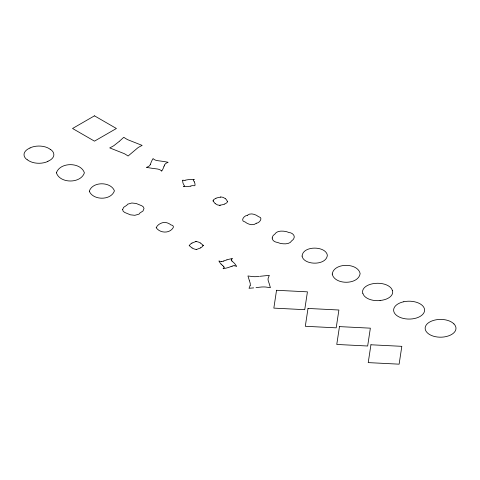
<?xml version="1.0" encoding="UTF-8"?>
<svg xmlns="http://www.w3.org/2000/svg" width="480" height="480" viewBox="0 0 480 480"><rect width="100%" height="100%" fill="white"/><g stroke="black" fill="none" stroke-linecap="round" stroke-linejoin="round"><path stroke-width="0.72" d="M182.724 180.75C182.442 179.124 184.038 181.2 185.04 180.258M203.082 245.226L203.058 245.358A3.234 1.866 0 0 1 203.028 245.496M189.42 245.742L189.444 245.616A3.234 1.866 0 0 1 189.474 245.478A7.296 4.212 0 0 1 191.994 243.132M247.356 215.274C250.386 212.55 255.792 214.314 258.582 216.75A1.248 0.72 0 0 1 258.78 216.75C263.616 217.662 259.284 223.35 256.218 223.236M256.218 223.35C253.194 226.128 247.596 224.208 244.992 221.874A1.248 0.72 0 0 1 244.794 221.874C240.018 220.944 244.17 215.376 247.356 215.388M224.082 267.354L223.68 268.074A13.038 7.53 0 0 1 223.2 268.584L223.05 268.728A28.77 16.608 0 0 0 228.498 267.462L230.958 266.592M231.342 259.944L231.744 259.23A13.038 7.53 0 0 1 232.23 258.72L232.38 258.57A28.77 16.608 0 0 0 226.932 259.836M250.14 285.54L249.036 288.294L253.656 287.88M163.95 166.518L164.496 165.12M163.914 166.602L163.464 167.784A44.874 25.908 0 0 1 161.742 171.012M150.306 164.514L151.338 161.856A44.874 25.908 0 0 1 153.06 158.628A13.524 7.806 0 0 0 155.118 159.996A8.136 4.698 0 0 0 157.932 160.704L162.534 161.322A44.874 25.908 0 0 1 168.126 162.312A13.524 7.806 0 0 0 165.75 163.5A8.136 4.698 0 0 0 164.526 165.126M220.44 197.028L220.536 196.968A0.798 0.462 0 0 1 220.764 196.932L223.08 197.352L225.288 198.606M220.206 205.284L220.14 205.32A0.798 0.462 0 0 1 219.888 205.362M119.256 141.384L123.774 137.298L125.826 138.618A40.032 23.112 0 0 0 127.626 139.662L142.146 145.404L139.854 146.586A40.032 23.112 0 0 0 138.042 147.63L128.1 156.012L126.048 154.686A40.032 23.112 0 0 0 124.248 153.642L109.728 147.9L112.02 146.718A40.032 23.112 0 0 0 113.832 145.68L119.058 141.57M191.892 243.06L196.368 241.35M200.61 247.914L196.236 249.594A6.384 3.684 0 0 1 196.482 249.522L196.68 249.468M215.922 198.282L213.75 199.554L213.018 200.868M224.73 204.012L226.842 202.788L227.64 201.48M224.1 260.856L226.902 259.854M231.144 266.52L232.182 266.124M223.914 260.928L223.248 261.174M195.822 241.506L196.02 241.452A6.384 3.684 0 0 0 196.314 241.368M185.178 180.228L186.906 179.862A18.102 10.452 0 0 1 192.726 179.454L194.274 179.49L193.23 180.102L194.268 181.854M190.818 186.102C192.066 184.956 195.342 186.438 195.006 185.214A18.102 10.452 0 0 0 194.298 181.848M260.19 276.282L269.316 275.334L268.2 278.142A16.284 9.402 0 0 0 268.182 280.506L269.058 283.218M256.038 287.604L261.444 287.016A16.284 9.402 0 0 1 265.542 287.016L270.402 287.67L269.202 283.626M259.374 276.378L256.908 276.618A16.284 9.402 0 0 1 252.81 276.612L247.95 275.964L249.408 280.716M219.798 205.368L217.482 204.912L215.364 203.694M195.804 241.542L196.026 241.554A3.234 1.866 0 0 1 196.272 241.572A7.296 4.212 0 0 1 200.328 243.03M196.698 249.432L196.536 249.42A3.234 1.866 0 0 1 196.236 249.396M221.298 261.552L220.056 261.324A13.038 7.53 0 0 1 219.168 261.042L218.916 260.958A28.77 16.608 0 0 0 221.106 264.102M234.132 265.746L235.374 265.98A13.038 7.53 0 0 1 236.256 266.256L236.514 266.346A28.77 16.608 0 0 0 234.318 263.202L232.002 261.072M227.466 201.21L227.562 201.27A0.798 0.462 0 0 1 227.622 201.378M213.132 201.06L213.09 201.024A0.798 0.462 0 0 1 213.03 200.916M200.454 242.97L203.418 245.55A6.384 3.684 0 0 1 203.238 245.352L203.184 245.28M192.048 248.004L189.156 245.502A6.384 3.684 0 0 1 189.264 245.622L189.354 245.736M222.684 265.578L223.428 266.226M222.558 265.47L221.142 264.12M249.486 280.92L250.17 283.128A16.284 9.402 0 0 1 250.17 285.492M232.218 266.154A4.122 2.376 0 0 1 234.09 265.668M223.38 266.25A4.122 2.376 0 0 1 224.22 267.33M223.212 261.15A4.122 2.376 0 0 1 221.334 261.636M232.044 261.054A4.122 2.376 0 0 1 231.204 259.968M203.082 245.502A7.296 4.212 0 0 1 200.508 247.842M196.218 249.426A7.296 4.212 0 0 1 192.174 247.944M50.592 149.484A13.986 8.076 0 0 1 47.82 161.316M29.964 147.936A13.986 8.076 0 0 1 50.466 149.532M47.916 161.388A13.986 8.076 0 0 1 27.42 159.792M27.288 159.846A13.986 8.076 0 0 1 30.06 148.008M146.658 167.31A13.524 7.806 0 0 0 149.046 166.134A8.136 4.698 0 0 0 150.276 164.514M146.676 167.328A44.874 25.908 0 0 0 152.268 168.318L156.876 168.918A8.136 4.698 0 0 1 159.678 169.638A13.524 7.806 0 0 1 161.712 171.018M182.748 180.75A18.102 10.452 0 0 0 183.426 184.116L184.494 185.862L183.456 186.474L184.998 186.528A18.102 10.452 0 0 0 190.83 186.12M224.622 204.084A13.248 7.65 0 0 1 220.014 205.134M215.244 203.628A13.248 7.65 0 0 1 213.426 200.97M216.03 198.21A13.248 7.65 0 0 1 220.632 197.166M225.408 198.666A13.248 7.65 0 0 1 227.226 201.324M392.478 290.562A14.718 8.496 0 0 1 380.058 300.48M392.376 290.568A14.718 8.496 0 0 0 375.198 283.404A14.718 8.496 0 0 0 362.796 293.376M380.076 300.54A14.718 8.496 0 0 1 362.892 293.37M453.942 323.928A15.222 8.79 0 0 1 448.128 336.018A15.222 8.79 0 0 1 427.188 332.67A15.222 8.79 0 0 1 432.996 320.58A15.222 8.79 0 0 1 453.93 323.928M89.304 191.226C92.988 200.4 110.976 200.76 114.42 190.848C110.958 181.554 92.538 181.194 89.304 191.226M56.412 172.836C59.976 183.696 80.76 183.756 84.39 172.824C80.832 161.964 60.048 161.898 56.412 172.836M332.22 274.05C334.62 285.108 358.506 285.048 360.132 273.564C357.726 262.506 333.84 262.566 332.22 274.05M302.076 256.098C303.72 265.494 326.568 265.83 327.348 255.186C325.704 245.79 302.85 245.448 302.076 256.098M272.184 237.996C272.19 240.756 275.238 242.304 277.668 242.412A11.136 6.426 0 0 0 280.848 243.498C284.43 244.086 289.836 244.392 291.798 240.696A11.136 6.426 0 0 0 293.676 238.86C295.872 235.692 291.948 232.398 288.828 232.542A11.136 6.426 0 0 0 285.648 231.456C282.048 230.856 276.69 230.574 274.698 234.258A11.136 6.426 0 0 0 272.82 236.088L272.184 237.996M122.634 209.538L123.132 211.182L124.62 212.424L130.44 214.824L134.832 215.316L139.098 214.104L139.812 213.078L143.004 210.99L144.018 208.53L143.43 207L141.894 205.824L136.218 203.484L131.826 202.998L127.56 204.21L126.84 205.236L123.654 207.324L122.634 209.538M156.21 227.73C159.918 233.256 169.596 233.79 173.166 227.718C174.072 226.104 172.182 224.892 171.012 224.982C169.116 223.314 166.596 222.42 164.082 222.372C161.088 222.852 157.638 224.388 156.21 227.73M276.54 290.28L273.84 308.118L304.734 309.678L307.434 291.84L276.54 290.28M308.004 308.448L305.304 326.28L336.198 327.84L338.898 310.008L308.004 308.448M339.468 326.61L336.768 344.448L367.662 346.008L370.362 328.17L339.468 326.61M370.926 344.778L368.226 362.61L399.12 364.17L401.82 346.332L370.926 344.778M94.476 115.83L72.546 128.49L94.476 141.15L116.406 128.49L94.476 115.83M403.812 301.74A15.486 8.94 0 0 0 394.56 313.2A15.486 8.94 0 0 0 414.396 318.54A15.486 8.94 0 0 0 423.666 307.08A15.486 8.94 0 0 0 403.812 301.74"/></g></svg>
